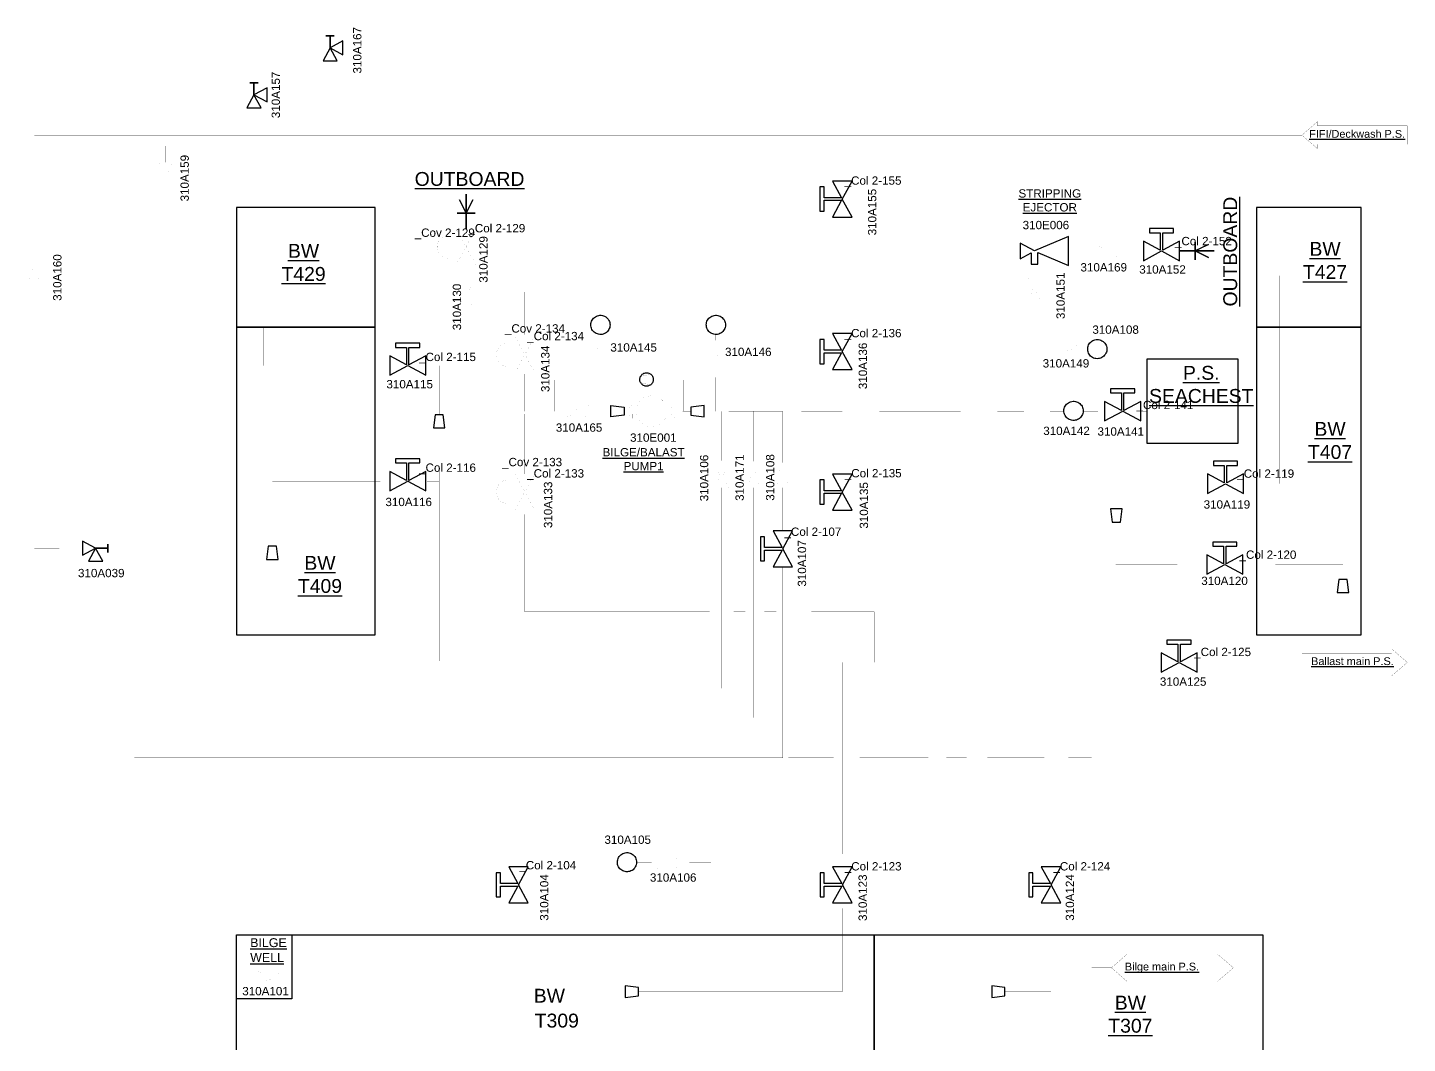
# Model space of a CAD drawing. Extents: x 129096 to 133654, y 117285 to 120851.
# Drawn here: x 131136 to 133624, y 118915 to 120747 of the extents above; entities that cross this region are included whole.
import ezdxf

# ---------------------------------------------------------------- set-up
doc = ezdxf.new("R2010")
doc.units = 0
doc.header["$MEASUREMENT"] = 0
for name, color, linetype in [('Ballast', 80, 'CONTINUOUS'), ('Bilge - Ballast', 233, 'CONTINUOUS'), ('FIFI-BAllast', 13, 'CONTINUOUS')]:
    doc.layers.add(name, color=color, linetype=linetype)
doc.layers.add('Bilge', color=50, linetype='CONTINUOUS', plot=False)
doc.layers.add('FIFI', color=10, linetype='CONTINUOUS', plot=False)
doc.styles.add('ARIAL', font='ARIAL.TTF', dxfattribs={"height": 12})

msp = doc.modelspace()

# ---------------------------------------------------------------- linework, layer by layer
at = {"layer": 'Ballast', "linetype": 'Continuous'}
for points in [[(131512.8, 120206.5), (131762.8, 120206.5), (131762.8, 120422.6), (131512.8, 120422.6)], [(133351.8, 120206.5), (133541.1, 120206.5), (133541.1, 120422.6), (133351.8, 120422.6)], [(131512.8, 119652.2), (131762.8, 119652.2), (131762.8, 120206.5), (131512.8, 120206.5)], [(133351.8, 119652.2), (133541.1, 119652.2), (133541.1, 120206.5), (133351.8, 120206.5)], [(133155.1, 120149.9), (133318.4, 120149.9), (133318.4, 119997.1), (133155.1, 119997.1)], [(131871.1, 120048.9), (131868.1, 120025.2), (131888.9, 120025.2), (131885.9, 120048.9)], [(133106.8, 119855.1), (133109.8, 119878.9), (133089, 119878.9), (133092, 119855.1)], [(131570.3, 119811.7), (131567.3, 119787.9), (131588.1, 119787.9), (131585.1, 119811.7)], [(133500.6, 119751.8), (133497.6, 119728), (133518.4, 119728), (133515.4, 119751.8)], [(131512.8, 119110.8), (132662.8, 119110.8), (132662.8, 118900.8), (131512.8, 118900.8)], [(132662.8, 119110.8), (133363.3, 119110.8), (133363.3, 118900.8), (132662.8, 118900.8)], [(132237.7, 119016), (132214, 119019), (132214, 118998.2), (132237.7, 119001.2)], [(132898.6, 119016), (132874.8, 119019), (132874.8, 118998.2), (132898.6, 119001.2)]]:
    msp.add_lwpolyline(points, close=True, dxfattribs=at)
for points, const_width in [([(132951.6, 120320.1), (132951.6, 120296.6), (132951.6, 120320.1)], 0.3), ([(132963.7, 120296.6), (132939.5, 120296.6), (132949, 120274.2), (132939.5, 120251.6), (132963.7, 120251.6), (132954.2, 120274.2), (132963.7, 120296.6)], 0.015), ([(132033, 120189.5), (132033, 120270), (132840.2, 120270), (132840.2, 118246.3), (132840.2, 120270), (132033, 120270), (132033, 120189.5)], 0.3), ([(132605.3, 120195.2), (132605.3, 120270), (132605.3, 120195.2)], 0.3), ([(132951.6, 120251.6), (132951.6, 119602.2), (132951.6, 120251.6)], 0.3), ([(131789.2, 120137.4), (131562.3, 120137.4), (131562.3, 120206.5), (131562.3, 120137.4), (131789.2, 120137.4)], 0.3), ([(133003.9, 120168.5), (132951.6, 120168.5), (133003.9, 120168.5)], 0.3), ([(133030.9, 120161.2), (133030.9, 120175.7), (133017.5, 120170), (133003.9, 120175.7), (133003.9, 120161.2), (133017.5, 120166.9), (133030.9, 120161.2)], 0.009), ([(133030.9, 120168.5), (133047.8, 120168.5), (133030.9, 120168.5)], 0.3), ([(131854.3, 120137.4), (131878.5, 120137.4), (131878.5, 120048.9), (131878.5, 120137.4), (131854.3, 120137.4)], 0.3), ([(132033, 120125.3), (132033, 120055.1), (132033, 120125.3)], 0.3), ([(132605.3, 120130.2), (132605.3, 120055.2), (132605.3, 120130.2)], 0.3), ([(132033, 120055.1), (132033, 119941.9), (132033, 120055.1)], 0.3), ([(132497.9, 120055.2), (132605.3, 120055.2), (132497.9, 120055.2)], 0.3), ([(132605.3, 119941.9), (132605.3, 120055.2), (132605.3, 119941.9)], 0.3), ([(132605.3, 120055.2), (132818.8, 120055.2), (132605.3, 120055.2)], 0.3), ([(132863, 120055.2), (132933, 120055.2), (132863, 120055.2)], 0.3), ([(132968.1, 120054.6), (133004.9, 120054.6), (132968.1, 120054.6)], 0.3), ([(133078.3, 120055.2), (133039.5, 120055.2), (133078.3, 120055.2)], 0.3), ([(133143.3, 120055.2), (133155.1, 120055.2), (133143.3, 120055.2)], 0.3), ([(131878.5, 120025.2), (131878.5, 119604.8), (131878.5, 120025.2)], 0.3), ([(131789.2, 119928.9), (131577.7, 119928.9), (131577.7, 119811.7), (131577.7, 119928.9), (131789.2, 119928.9)], 0.3), ([(131854.3, 119928.9), (131878.5, 119928.9), (131854.3, 119928.9)], 0.3), ([(133263.6, 119924.5), (133099.4, 119924.5), (133099.4, 119878.9), (133099.4, 119924.5), (133263.6, 119924.5)], 0.3), ([(132033, 119877.7), (132033, 119693.3), (132366, 119693.3), (132033, 119693.3), (132033, 119877.7)], 0.3), ([(132605.3, 119876.9), (132605.3, 119693.3), (132605.3, 119876.9)], 0.3), ([(133099.4, 119855.1), (133099.4, 119602.2), (133099.4, 119855.1)], 0.3), ([(133262.6, 119778.7), (133098.4, 119778.7), (133262.6, 119778.7)], 0.3), ([(133327.6, 119778.7), (133508, 119778.7), (133508, 119751.8), (133508, 119778.7), (133327.6, 119778.7)], 0.3), ([(132404.6, 119693.3), (132430.7, 119693.3), (132404.6, 119693.3)], 0.3), ([(132460.2, 119693.3), (132486.3, 119693.3), (132460.2, 119693.3)], 0.3), ([(132525.3, 119693.3), (132662.6, 119693.3), (132662.6, 119602.2), (132662.6, 119693.3), (132525.3, 119693.3)], 0.3), ([(131186.7, 119604.8), (132366, 119604.8), (131186.7, 119604.8)], 0.3), ([(132009.1, 117674.3), (132009.1, 117582.6), (132773.6, 117582.6), (132773.6, 119602.2), (132773.6, 117582.6), (132009.1, 117582.6), (132009.1, 117674.3)], 0.3), ([(132404.6, 119604.8), (132430.7, 119604.8), (132404.6, 119604.8)], 0.3), ([(132460.2, 119604.8), (132486.3, 119604.8), (132460.2, 119604.8)], 0.3), ([(132525.3, 119602.2), (132821.9, 119602.2), (132525.3, 119602.2)], 0.3), ([(132605.5, 119233.7), (132605.5, 119602.2), (132605.5, 119233.7)], 0.3), ([(132857.7, 119602.2), (133180, 119602.2), (132857.7, 119602.2)], 0.3), ([(132981.7, 119233.7), (132981.7, 119602.2), (132981.7, 119233.7)], 0.3), ([(133245, 119602.2), (133434, 119602.2), (133245, 119602.2)], 0.3), ([(132605.5, 119168.7), (132605.5, 119008.6), (132237.7, 119008.6), (132605.5, 119008.6), (132605.5, 119168.7)], 0.3), ([(132898.6, 119008.6), (132981.7, 119008.6), (132981.7, 119168.7), (132981.7, 119008.6), (132898.6, 119008.6)], 0.3)]:
    msp.add_lwpolyline(points, close=True, dxfattribs=dict(at, const_width=const_width))
at = {"layer": 'Ballast', "linetype": 'Continuous', "const_width": 0.3}
msp.add_lwpolyline([(133328.6, 119924.5), (133393.6, 119924.5), (133393.6, 120299.7), (133393.6, 119924.5), (133328.6, 119924.5)], dxfattribs=at)
at = {"layer": 'Ballast', "linetype": 'Continuous'}
for points in [[(132031.8, 120155.2, 0.06, 0.06, 0), (132000.5, 120155.2, 0.06, 0.06, 0), (132000.5, 120135.9, 0.06, 0.06, -0.884677), (132000.5, 120178.9, 0.06, 0.06, 0), (132000.5, 120159.7, 0.06, 0.06, 0), (132031.8, 120159.7, 0.06, 0.06, 0), (132015.6, 120189.5, 0, 0, 0), (132050.3, 120189.5, 0.06, 0.06, 0), (132033, 120157.4, 0.06, 0.06, 0), (132050.3, 120125.3, 0, 0, 0), (132015.6, 120125.3, 0.06, 0.06, 0)], [(132031.8, 119907.5, 0.06, 0.06, 0), (132000.5, 119907.5, 0.06, 0.06, 0), (132000.5, 119888.3, 0.06, 0.06, -0.884677), (132000.5, 119931.3, 0.06, 0.06, 0), (132000.5, 119912, 0.06, 0.06, 0), (132031.8, 119912, 0.06, 0.06, 0), (132015.6, 119941.9, 0, 0, 0), (132050.3, 119941.9, 0.06, 0.06, 0), (132033, 119909.8, 0.06, 0.06, 0), (132050.3, 119877.7, 0, 0, 0), (132015.6, 119877.7, 0.06, 0.06, 0)], [(133434, 119585.5, 0.3, 0.3, 0), (133434, 119618.8, 0.3, 0.3, 0), (133595.8, 119618.8, 0.3, 0.3, 0), (133595.8, 119626.6, 0.3, 0.3, 0), (133623.9, 119602.2, 0.3, 0.3, 0), (133595.8, 119577.8, 0.3, 0.3, 0), (133595.8, 119585.5, 0.3, 0.3, 0), (133434, 119585.5, 0.3, 0.3, 0), (133434, 119602.2, 0, 0, 0)]]:
    msp.add_lwpolyline(points, format="xyseb", close=True, dxfattribs=at)
at = {"layer": 'Ballast'}
for points in [[(132564.9, 120184.5), (132564.9, 120140.9), (132572.4, 120140.9), (132572.4, 120160.5), (132604.1, 120160.5), (132587.7, 120130.2), (132622.8, 120130.2), (132605.3, 120162.7), (132622.8, 120195.2), (132587.7, 120195.2), (132604.1, 120165), (132572.4, 120165), (132572.4, 120184.5), (132564.9, 120184.5)], [(131843.5, 120177.8), (131799.9, 120177.8), (131799.9, 120170.3), (131819.5, 120170.3), (131819.5, 120138.6), (131789.2, 120155), (131789.2, 120119.9), (131821.7, 120137.4), (131854.3, 120119.9), (131854.3, 120155), (131824, 120138.6), (131824, 120170.3), (131843.5, 120170.3), (131843.5, 120177.8)], [(133082, 120163.7), (133081.4, 120161.6), (133080.6, 120159.6), (133079.5, 120157.7), (133078.2, 120156), (133076.7, 120154.4), (133075, 120153), (133073.2, 120151.9), (133071.2, 120151), (133069.1, 120150.3), (133067, 120150), (133064.8, 120149.9), (133062.6, 120150), (133060.5, 120150.4), (133058.4, 120151.1), (133056.5, 120152.1), (133054.7, 120153.3), (133053, 120154.7), (133051.5, 120156.3), (133050.3, 120158.1), (133049.3, 120160), (133048.5, 120162), (133048, 120164.1), (133047.7, 120166.3), (133047.8, 120168.5), (133048.1, 120170.6), (133048.6, 120172.7), (133049.4, 120174.7), (133050.5, 120176.6), (133051.8, 120178.4), (133053.3, 120179.9), (133055, 120181.3), (133056.9, 120182.4), (133058.8, 120183.3), (133060.9, 120184), (133063.1, 120184.4), (133065.2, 120184.5), (133067.4, 120184.3), (133069.5, 120183.9), (133071.6, 120183.2), (133073.5, 120182.2), (133075.4, 120181), (133077, 120179.6), (133078.5, 120178), (133079.7, 120176.2), (133080.8, 120174.3), (133081.5, 120172.3), (133082.1, 120170.2), (133082.3, 120168), (133082.3, 120165.9)], [(133132.6, 120095.6), (133089, 120095.6), (133089, 120088.1), (133108.5, 120088.1), (133108.5, 120056.5), (133078.3, 120072.8), (133078.3, 120037.7), (133110.8, 120055.2), (133143.3, 120037.7), (133143.3, 120072.8), (133113.1, 120056.5), (133113.1, 120088.1), (133132.6, 120088.1), (133132.6, 120095.6)], [(133025.6, 120072.8), (133027.7, 120072.2), (133029.8, 120071.4), (133031.6, 120070.3), (133033.4, 120069), (133035, 120067.5), (133036.3, 120065.8), (133037.5, 120064), (133038.4, 120062), (133039, 120059.9), (133039.4, 120057.8), (133039.5, 120055.6), (133039.3, 120053.4), (133038.9, 120051.3), (133038.2, 120049.2), (133037.2, 120047.3), (133036.1, 120045.5), (133034.7, 120043.8), (133033, 120042.3), (133031.3, 120041.1), (133029.4, 120040.1), (133027.3, 120039.3), (133025.2, 120038.8), (133023.1, 120038.5), (133020.9, 120038.6), (133018.7, 120038.9), (133016.6, 120039.4), (133014.6, 120040.2), (133012.7, 120041.3), (133011, 120042.6), (133009.4, 120044.1), (133008.1, 120045.8), (133006.9, 120047.7), (133006, 120049.6), (133005.4, 120051.7), (133005, 120053.9), (133004.9, 120056), (133005, 120058.2), (133005.5, 120060.3), (133006.2, 120062.4), (133007.1, 120064.3), (133008.3, 120066.2), (133009.7, 120067.8), (133011.3, 120069.3), (133013.1, 120070.5), (133015, 120071.6), (133017, 120072.3), (133019.2, 120072.9), (133021.3, 120073.1), (133023.5, 120073.1)], [(131843.5, 119969.3), (131799.9, 119969.3), (131799.9, 119961.8), (131819.5, 119961.8), (131819.5, 119930.1), (131789.2, 119946.5), (131789.2, 119911.4), (131821.7, 119928.9), (131854.3, 119911.4), (131854.3, 119946.5), (131824, 119930.1), (131824, 119961.8), (131843.5, 119961.8), (131843.5, 119969.3)], [(133317.9, 119964.9), (133274.3, 119964.9), (133274.3, 119957.4), (133293.8, 119957.4), (133293.8, 119925.8), (133263.6, 119942.1), (133263.6, 119907), (133296.1, 119924.5), (133328.6, 119907), (133328.6, 119942.1), (133298.4, 119925.8), (133298.4, 119957.4), (133317.9, 119957.4), (133317.9, 119964.9)], [(132564.9, 119931.2), (132564.9, 119887.6), (132572.4, 119887.6), (132572.4, 119907.1), (132604.1, 119907.1), (132587.7, 119876.9), (132622.8, 119876.9), (132605.3, 119909.4), (132622.8, 119941.9), (132587.7, 119941.9), (132604.1, 119911.7), (132572.4, 119911.7), (132572.4, 119931.2), (132564.9, 119931.2)], [(133316.9, 119819.1), (133273.3, 119819.1), (133273.3, 119811.6), (133292.8, 119811.6), (133292.8, 119780), (133262.6, 119796.3), (133262.6, 119761.2), (133295.1, 119778.7), (133327.6, 119761.2), (133327.6, 119796.3), (133297.4, 119780), (133297.4, 119811.6), (133316.9, 119811.6), (133316.9, 119819.1)], [(133234.3, 119642.5), (133190.7, 119642.5), (133190.7, 119635.1), (133210.2, 119635.1), (133210.2, 119603.4), (133180, 119619.7), (133180, 119584.6), (133212.5, 119602.2), (133245, 119584.6), (133245, 119619.7), (133214.8, 119603.4), (133214.8, 119635.1), (133234.3, 119635.1), (133234.3, 119642.5)], [(132565.1, 119223), (132565.1, 119179.4), (132572.6, 119179.4), (132572.6, 119198.9), (132604.3, 119198.9), (132587.9, 119168.7), (132623, 119168.7), (132605.5, 119201.2), (132623, 119233.7), (132587.9, 119233.7), (132604.3, 119203.5), (132572.6, 119203.5), (132572.6, 119223), (132565.1, 119223)], [(132941.3, 119223), (132941.3, 119179.4), (132948.8, 119179.4), (132948.8, 119198.9), (132980.5, 119198.9), (132964.1, 119168.7), (132999.2, 119168.7), (132981.7, 119201.2), (132999.2, 119233.7), (132964.1, 119233.7), (132980.5, 119203.5), (132948.8, 119203.5), (132948.8, 119223), (132941.3, 119223)]]:
    msp.add_lwpolyline(points, close=True, dxfattribs=at)
at = {"layer": 'Bilge', "linetype": 'Continuous'}
for points, const_width in [([(132387.6, 119962.1), (132387.6, 120055.2), (132387.6, 119962.1)], 0.3), ([(132444.7, 119962.1), (132444.7, 120055.2), (132444.7, 119962.1)], 0.3), ([(132497.9, 119962.1), (132497.9, 120055.2), (132497.9, 119962.1)], 0.3), ([(132399.7, 119962.1), (132375.4, 119962.1), (132385, 119939.8), (132375.4, 119917.1), (132399.7, 119917.1), (132390.2, 119939.8), (132399.7, 119962.1)], 0.015), ([(132456.8, 119962.1), (132432.6, 119962.1), (132442.1, 119939.8), (132432.6, 119917.1), (132456.8, 119917.1), (132447.3, 119939.8), (132456.8, 119962.1)], 0.015), ([(132510.1, 119962.1), (132485.8, 119962.1), (132495.3, 119939.8), (132485.8, 119917.1), (132510.1, 119917.1), (132500.6, 119939.8), (132510.1, 119962.1)], 0.015), ([(131186.7, 119555.3), (132387.6, 119555.3), (132387.6, 119917.1), (132387.6, 119555.3), (131186.7, 119555.3)], 0.3), ([(132497.9, 119839.4), (132497.9, 119917.1), (132497.9, 119839.4)], 0.3), ([(131184.9, 119430), (132497.9, 119430), (132497.9, 119774.4), (132497.9, 119430), (131184.9, 119430)], 0.3), ([(132497.9, 119430), (132589.7, 119430), (132497.9, 119430)], 0.3), ([(132621.4, 119430), (132760.6, 119430), (132621.4, 119430)], 0.3), ([(132788.2, 119430), (132829.3, 119430), (132788.2, 119430)], 0.3), ([(132853.8, 119430), (132969.4, 119430), (132853.8, 119430)], 0.3), ([(133000.6, 119430.2), (133054.9, 119430.2), (133054.9, 119051.5), (133090.5, 119051.5), (133054.9, 119051.5), (133054.9, 119430.2), (133000.6, 119430.2)], 0.3), ([(132270.9, 119253.4), (132270.9, 119229.2), (132293.2, 119238.7), (132315.9, 119229.2), (132315.9, 119253.4), (132293.2, 119244), (132270.9, 119253.4)], 0.015), ([(133118.7, 119068.1), (133118.7, 119075.9), (133090.5, 119051.5), (133118.7, 119027.1), (133118.7, 119034.8), (133282.1, 119034.8), (133282.1, 119027.1), (133310.3, 119051.5), (133282.1, 119075.9), (133282.1, 119068.1), (133118.7, 119068.1)], 0.3), ([(131551.5, 119045.3), (131551.5, 119021.1), (131573.8, 119030.6), (131596.4, 119021.1), (131596.4, 119045.3), (131573.8, 119035.8), (131551.5, 119045.3)], 0.015)]:
    msp.add_lwpolyline(points, close=True, dxfattribs=dict(at, const_width=const_width))
at = {"layer": 'Bilge', "linetype": 'Continuous', "const_width": 0.3}
for points in [[(131184.9, 119502.6), (132444.7, 119502.6), (132444.7, 119917.1), (132444.7, 119502.6), (131184.9, 119502.6)], [(132021.6, 119233.7), (132021.6, 119430), (132021.6, 119233.7)], [(132315.9, 119241.3), (132368.6, 119241.3), (132368.6, 119430), (132368.6, 119241.3), (132315.9, 119241.3)], [(132270.9, 119241.3), (132234.3, 119241.3), (132270.9, 119241.3)], [(131596.4, 119033.2), (132021.6, 119033.2), (132021.6, 119168.7), (132021.6, 119033.2), (131596.4, 119033.2)]]:
    msp.add_lwpolyline(points, dxfattribs=at)
at = {"layer": 'Bilge'}
for points in [[(132457.6, 119828.7), (132457.6, 119785.1), (132465.1, 119785.1), (132465.1, 119804.6), (132496.7, 119804.6), (132480.4, 119774.4), (132515.5, 119774.4), (132497.9, 119806.9), (132515.5, 119839.4), (132480.4, 119839.4), (132496.7, 119809.2), (132465.1, 119809.2), (132465.1, 119828.7), (132457.6, 119828.7)], [(132220.5, 119258.9), (132222.6, 119258.3), (132224.6, 119257.5), (132226.5, 119256.4), (132228.2, 119255.1), (132229.8, 119253.6), (132231.1, 119251.9), (132232.3, 119250.1), (132233.2, 119248.1), (132233.8, 119246), (132234.2, 119243.9), (132234.3, 119241.7), (132234.2, 119239.5), (132233.7, 119237.4), (132233, 119235.3), (132232.1, 119233.4), (132230.9, 119231.6), (132229.5, 119229.9), (132227.9, 119228.4), (132226.1, 119227.2), (132224.2, 119226.2), (132222.2, 119225.4), (132220, 119224.9), (132217.9, 119224.6), (132215.7, 119224.6), (132213.6, 119224.9), (132211.5, 119225.5), (132209.4, 119226.3), (132207.6, 119227.4), (132205.8, 119228.7), (132204.2, 119230.2), (132202.9, 119231.9), (132201.7, 119233.8), (132200.8, 119235.7), (132200.2, 119237.8), (132199.8, 119240), (132199.7, 119242.1), (132199.9, 119244.3), (132200.3, 119246.4), (132201, 119248.5), (132202, 119250.4), (132203.1, 119252.3), (132204.5, 119253.9), (132206.2, 119255.4), (132207.9, 119256.6), (132209.8, 119257.7), (132211.9, 119258.4), (132214, 119258.9), (132216.1, 119259.2), (132218.3, 119259.2)], [(131981.2, 119223), (131981.2, 119179.4), (131988.7, 119179.4), (131988.7, 119198.9), (132020.4, 119198.9), (132004, 119168.7), (132039.1, 119168.7), (132021.6, 119201.2), (132039.1, 119233.7), (132004, 119233.7), (132020.4, 119203.5), (131988.7, 119203.5), (131988.7, 119223), (131981.2, 119223)]]:
    msp.add_lwpolyline(points, close=True, dxfattribs=at)
at = {"layer": 'Bilge', "linetype": 'Continuous'}
msp.add_lwpolyline([(131512.8, 119110.8), (131612.8, 119110.8), (131612.8, 118995.7), (131512.8, 118995.7)], close=True, dxfattribs=at)
at = {"layer": 'Bilge - Ballast'}
for points in [[(131926.9, 120446.7), (131926.9, 120412.3), (131928.1, 120414.7), (131934.1, 120426.7), (131938.9, 120436.3), (131926.9, 120412.3), (131914.9, 120436.3), (131926.9, 120412.3), (131926.9, 120446.7)], [(132172.7, 120227.8), (132174.7, 120227.3), (132176.8, 120226.5), (132178.7, 120225.4), (132180.4, 120224.1), (132182, 120222.6), (132183.3, 120220.9), (132184.5, 120219), (132185.4, 120217.1), (132186, 120215), (132186.4, 120212.8), (132186.5, 120210.7), (132186.3, 120208.5), (132185.9, 120206.4), (132185.2, 120204.3), (132184.3, 120202.4), (132183.1, 120200.5), (132181.7, 120198.9), (132180.1, 120197.4), (132178.3, 120196.2), (132176.4, 120195.1), (132174.3, 120194.4), (132172.2, 120193.8), (132170.1, 120193.6), (132167.9, 120193.6), (132165.7, 120193.9), (132163.6, 120194.5), (132161.6, 120195.3), (132159.7, 120196.4), (132158, 120197.7), (132156.4, 120199.2), (132155.1, 120200.9), (132153.9, 120202.7), (132153, 120204.7), (132152.4, 120206.8), (132152, 120208.9), (132151.9, 120211.1), (132152.1, 120213.3), (132152.5, 120215.4), (132153.2, 120217.5), (132154.1, 120219.4), (132155.3, 120221.2), (132156.7, 120222.9), (132158.3, 120224.4), (132160.1, 120225.6), (132162, 120226.6), (132164.1, 120227.4), (132166.2, 120227.9), (132168.3, 120228.2), (132170.5, 120228.1)], [(132380.8, 120227.8), (132382.9, 120227.3), (132384.9, 120226.5), (132386.8, 120225.4), (132388.5, 120224.1), (132390.1, 120222.6), (132391.5, 120220.9), (132392.6, 120219), (132393.5, 120217.1), (132394.2, 120215), (132394.5, 120212.8), (132394.7, 120210.7), (132394.5, 120208.5), (132394.1, 120206.4), (132393.4, 120204.3), (132392.4, 120202.4), (132391.2, 120200.5), (132389.8, 120198.9), (132388.2, 120197.4), (132386.4, 120196.2), (132384.5, 120195.1), (132382.5, 120194.4), (132380.4, 120193.8), (132378.2, 120193.6), (132376, 120193.6), (132373.9, 120193.9), (132371.8, 120194.5), (132369.8, 120195.3), (132367.9, 120196.4), (132366.1, 120197.7), (132364.6, 120199.2), (132363.2, 120200.9), (132362.1, 120202.7), (132361.2, 120204.7), (132360.5, 120206.8), (132360.2, 120208.9), (132360, 120211.1), (132360.2, 120213.3), (132360.6, 120215.4), (132361.3, 120217.5), (132362.3, 120219.4), (132363.5, 120221.2), (132364.9, 120222.9), (132366.5, 120224.4), (132368.3, 120225.6), (132370.2, 120226.6), (132372.2, 120227.4), (132374.3, 120227.9), (132376.5, 120228.2), (132378.7, 120228.1)], [(132254.7, 120124.3), (132256.2, 120123.9), (132257.6, 120123.4), (132258.9, 120122.6), (132260.2, 120121.7), (132261.3, 120120.6), (132262.2, 120119.5), (132263, 120118.2), (132263.6, 120116.8), (132264.1, 120115.3), (132264.4, 120113.8), (132264.4, 120112.3), (132264.3, 120110.8), (132264, 120109.3), (132263.5, 120107.9), (132262.9, 120106.5), (132262, 120105.2), (132261, 120104.1), (132259.9, 120103), (132258.7, 120102.2), (132257.3, 120101.4), (132255.9, 120100.9), (132254.4, 120100.5), (132252.9, 120100.4), (132251.4, 120100.4), (132249.9, 120100.6), (132248.4, 120101), (132247, 120101.6), (132245.7, 120102.3), (132244.5, 120103.2), (132243.4, 120104.3), (132242.4, 120105.5), (132241.6, 120106.8), (132241, 120108.1), (132240.5, 120109.6), (132240.3, 120111.1), (132240.2, 120112.6), (132240.3, 120114.1), (132240.6, 120115.6), (132241.1, 120117.1), (132241.8, 120118.4), (132242.6, 120119.7), (132243.6, 120120.9), (132244.7, 120121.9), (132246, 120122.8), (132247.3, 120123.5), (132248.7, 120124), (132250.2, 120124.4), (132251.7, 120124.6), (132253.2, 120124.5)]]:
    msp.add_lwpolyline(points, close=True, dxfattribs=at)
for points in [[(131910.6, 120412.3), (131943.1, 120412.3), (131910.6, 120412.3)], [(131926.9, 120384), (131926.9, 120412.3), (131926.9, 120384)]]:
    msp.add_lwpolyline(points, dxfattribs=at)
at = {"layer": 'Bilge - Ballast', "linetype": 'Continuous'}
for points in [[(131925.6, 120349.6, 0.06, 0.06, 0), (131894.4, 120349.6, 0.06, 0.06, 0), (131894.4, 120330.4, 0.06, 0.06, -0.884677), (131894.4, 120373.4, 0.06, 0.06, 0), (131894.4, 120354.1, 0.06, 0.06, 0), (131925.6, 120354.1, 0.06, 0.06, 0), (131909.5, 120384, 0, 0, 0), (131944.2, 120384, 0.06, 0.06, 0), (131926.9, 120351.9, 0.06, 0.06, 0), (131944.2, 120319.8, 0, 0, 0), (131909.5, 120319.8, 0.06, 0.06, 0)], [(132310.9, 120050.5, 0.0405, 0.0405, 0), (132304.8, 120050.5, 0.0405, 0.0405, 0), (132304.8, 120042.6, 0.0405, 0.0405, 0), (132295.2, 120050.5, 0.0405, 0.0405, 0), (132288.5, 120050.5, 0.0405, 0.0405, -0.413831), (132256.4, 120027.8, 0.0405, 0.0405, 0), (132256.4, 120027.8, 0.0405, 0.0405, -0.315826), (132233.8, 120050.4, 0.0405, 0.0405, 0), (132227.6, 120050.4, 0.0405, 0.0405, 0), (132227.6, 120042.5, 0.0405, 0.0405, 0), (132218, 120050.4, 0.0405, 0.0405, 0), (132211.7, 120050.4, 0.0405, 0.0405, 0), (132211.7, 120059.9, 0.0405, 0.0405, 0), (132217.9, 120059.9, 0.0405, 0.0405, 0), (132227.5, 120067.9, 0.0405, 0.0405, 0), (132227.5, 120059.9, 0.0405, 0.0405, 0), (132233.8, 120059.9, 0.0405, 0.0405, -0.841554), (132288.5, 120060, 0.0405, 0.0405, 0), (132295.1, 120060, 0.0405, 0.0405, 0), (132304.7, 120068, 0.0405, 0.0405, 0), (132304.7, 120060, 0.0405, 0.0405, 0), (132310.9, 120060, 0.027, 0.027, 0)]]:
    msp.add_lwpolyline(points, format="xyseb", close=True, dxfattribs=at)
for points, const_width in [([(131926.9, 120319.8), (131926.9, 120287.1), (131926.9, 120319.8)], 0.3), ([(131939, 120287.1), (131914.7, 120287.1), (131924.2, 120264.8), (131914.7, 120242.1), (131939, 120242.1), (131929.5, 120264.8), (131939, 120287.1)], 0.015), ([(132105.6, 120055.1), (131926.9, 120055.1), (131926.9, 120242.1), (131926.9, 120055.1), (132105.6, 120055.1)], 0.3), ([(132167.9, 120176.8), (132167.9, 120193.6), (132167.9, 120176.8)], 0.3), ([(132376, 120176.8), (132376, 120193.6), (132376, 120176.8)], 0.3), ([(132175.2, 120176.8), (132160.6, 120176.8), (132166.3, 120163.4), (132160.6, 120149.8), (132175.2, 120149.8), (132169.5, 120163.4), (132175.2, 120176.8)], 0.009), ([(132383.3, 120176.8), (132368.8, 120176.8), (132374.5, 120163.4), (132368.8, 120149.8), (132383.3, 120149.8), (132377.6, 120163.4), (132383.3, 120176.8)], 0.009), ([(132167.9, 120149.8), (132167.9, 120055.1), (132167.9, 120149.8)], 0.3), ([(132376, 120149.8), (132376, 120055.1), (132376, 120149.8)], 0.3), ([(132302.1, 120104.2), (132302.1, 120118.7), (132288.7, 120113), (132275.1, 120118.7), (132275.1, 120104.2), (132288.7, 120109.9), (132302.1, 120104.2)], 0.009), ([(132159.6, 120111.5), (132087.1, 120111.5), (132087.1, 120055.1), (132087.1, 120111.5), (132159.6, 120111.5)], 0.3), ([(132240.3, 120111.5), (132174.5, 120111.5), (132240.3, 120111.5)], 0.3), ([(132275.1, 120111.5), (132264.5, 120111.5), (132275.1, 120111.5)], 0.3), ([(132302.1, 120111.5), (132319.5, 120111.5), (132319.5, 120055.2), (132319.5, 120111.5), (132302.1, 120111.5)], 0.3), ([(132105.6, 120067.3), (132105.6, 120043), (132127.9, 120052.5), (132150.6, 120043), (132150.6, 120067.3), (132127.9, 120057.8), (132105.6, 120067.3)], 0.015), ([(132187.9, 120055.1), (132150.6, 120055.1), (132187.9, 120055.1)], 0.3), ([(132310.9, 120055.2), (132332.3, 120055.2), (132310.9, 120055.2)], 0.3)]:
    msp.add_lwpolyline(points, close=True, dxfattribs=dict(at, const_width=const_width))
for points, const_width in [([(132260.2, 120121.6), (132241.6, 120118)], 0.21), ([(132259.6, 120102.8), (132241.9, 120106.3)], 0.21), ([(132356, 120055.2), (132497.9, 120055.2), (132356, 120055.2)], 0.3)]:
    msp.add_lwpolyline(points, dxfattribs=dict(at, const_width=const_width))
for points in [[(132211.7, 120047.8), (132187.9, 120044.8), (132187.9, 120065.5), (132211.7, 120062.5)], [(132332.3, 120047.9), (132356, 120044.9), (132356, 120065.6), (132332.3, 120062.6)]]:
    msp.add_lwpolyline(points, close=True, dxfattribs=at)
at = {"layer": 'FIFI'}
for points in [[(131681.6, 120710.6), (131669, 120687.2), (131694.2, 120687.2), (131681.6, 120710.6), (131705, 120698), (131705, 120723.2), (131681.6, 120710.6), (131681.6, 120732.3), (131689.2, 120732.3), (131674, 120732.3), (131681.6, 120732.3), (131681.6, 120710.6)], [(131544.5, 120625.5), (131531.9, 120602), (131557.2, 120602), (131544.5, 120625.5), (131568, 120612.8), (131568, 120638.1), (131544.5, 120625.5), (131544.5, 120647.1), (131552.2, 120647.1), (131537, 120647.1), (131544.5, 120647.1), (131544.5, 120625.5)], [(132564.9, 120459.6), (132564.9, 120416), (132572.4, 120416), (132572.4, 120435.5), (132604.1, 120435.5), (132587.7, 120405.3), (132622.8, 120405.3), (132605.3, 120437.8), (132622.8, 120470.3), (132587.7, 120470.3), (132604.1, 120440.1), (132572.4, 120440.1), (132572.4, 120459.6), (132564.9, 120459.6)], [(131259, 119808.2), (131235.6, 119820.8), (131235.6, 119795.5), (131259, 119808.2), (131246.4, 119784.7), (131271.7, 119784.7), (131259, 119808.2), (131280.7, 119808.2), (131280.7, 119800.5), (131280.7, 119815.7), (131280.7, 119808.2), (131259, 119808.2)]]:
    msp.add_lwpolyline(points, close=True, dxfattribs=at)
at = {"layer": 'FIFI', "linetype": 'Continuous'}
for points, const_width in [([(131681.6, 120687.2), (131681.6, 120553), (131681.6, 120687.2)], 0.3), ([(131544.5, 120602), (131544.5, 120553), (131544.5, 120602)], 0.3), ([(131148.5, 120330.5), (131148.5, 120553), (133434, 120553), (131148.5, 120553), (131148.5, 120330.5)], 0.3), ([(131385, 120553), (131385, 120504), (131385, 120553)], 0.3), ([(132605.3, 120470.3), (132605.3, 120553), (132605.3, 120470.3)], 0.3), ([(131397.1, 120504), (131372.9, 120504), (131382.4, 120481.7), (131372.9, 120459.1), (131397.1, 120459.1), (131387.7, 120481.7), (131397.1, 120504)], 0.015), ([(132925.9, 120344.1), (132605.3, 120344.1), (132605.3, 120405.3), (132605.3, 120344.1), (132925.9, 120344.1)], 0.3), ([(131160.6, 120330.5), (131136.3, 120330.5), (131145.9, 120308.2), (131136.3, 120285.5), (131160.6, 120285.5), (131151.1, 120308.2), (131160.6, 120330.5)], 0.015), ([(131148.5, 120285.5), (131148.5, 117871.4), (131332.2, 117871.4), (131148.5, 117871.4), (131148.5, 120285.5)], 0.3)]:
    msp.add_lwpolyline(points, close=True, dxfattribs=dict(at, const_width=const_width))
msp.add_lwpolyline([(133623.9, 120569.7, 0.3, 0.3, 0), (133623.9, 120536.4, 0.3, 0.3, 0), (133462.1, 120536.4, 0.3, 0.3, 0), (133462.1, 120528.6, 0.3, 0.3, 0), (133434, 120553, 0.3, 0.3, 0), (133462.1, 120577.4, 0.3, 0.3, 0), (133462.1, 120569.7, 0.3, 0.3, 0), (133623.9, 120569.7, 0.3, 0.3, 0), (133623.9, 120553, 0, 0, 0)], format="xyseb", close=True, dxfattribs=at)
at = {"layer": 'FIFI', "linetype": 'Continuous', "const_width": 0.3}
msp.add_lwpolyline([(131235.6, 119808.2), (131148.5, 119808.2), (131235.6, 119808.2)], dxfattribs=at)
at = {"layer": 'FIFI-BAllast', "linetype": 'Continuous'}
msp.add_lwpolyline([(132925.9, 120358), (132925.9, 120330.2), (132945.6, 120340.9), (132945.6, 120320.1), (132957.6, 120320.1), (132957.6, 120341.6), (133013.3, 120318.2), (133013.3, 120370), (132951.6, 120344.1)], close=True, dxfattribs=at)
at = {"layer": 'FIFI-BAllast'}
for points in [[(133202.6, 120384.5), (133159, 120384.5), (133159, 120377), (133178.5, 120377), (133178.5, 120345.3), (133148.3, 120361.6), (133148.3, 120326.5), (133180.8, 120344.1), (133213.3, 120326.5), (133213.3, 120361.6), (133183.1, 120345.3), (133183.1, 120377), (133202.6, 120377), (133202.6, 120384.5)], [(133276, 120344.1), (133241.6, 120344.1), (133244, 120345.3), (133256, 120351.3), (133265.6, 120356.1), (133241.6, 120344.1), (133265.6, 120332.1), (133241.6, 120344.1), (133276, 120344.1)]]:
    msp.add_lwpolyline(points, close=True, dxfattribs=at)
at = {"layer": 'FIFI-BAllast', "linetype": 'Continuous'}
for points, const_width in [([(133059, 120344.1), (133013.3, 120344.1), (133059, 120344.1)], 0.3), ([(133059, 120356.2), (133059, 120332), (133081.3, 120341.5), (133104, 120332), (133104, 120356.2), (133081.3, 120346.7), (133059, 120356.2)], 0.015), ([(133104, 120344.1), (133148.3, 120344.1), (133104, 120344.1)], 0.3)]:
    msp.add_lwpolyline(points, close=True, dxfattribs=dict(at, const_width=const_width))
at = {"layer": 'FIFI-BAllast'}
for points in [[(133213.3, 120344.1), (133241.6, 120344.1), (133213.3, 120344.1)], [(133241.6, 120327.9), (133241.6, 120360.3), (133241.6, 120327.9)]]:
    msp.add_lwpolyline(points, dxfattribs=at)

# ---------------------------------------------------------------- texts
at = {"layer": 'Ballast', "linetype": 'Continuous', "style": 'ARIAL'}
for s, height, p in [('_Cov 2-134', 15, (131997, 120197)), ('_Col 2-134', 15, (132037.2, 120183.2)), ('_Col 2-136', 15, (132609.5, 120188.5)), ('_Col 2-115', 15, (131842.2, 120145.6)), ('_Col 2-141', 15, (133135.8, 120059)), ('_Cov 2-133', 15, (131991.8, 119956)), ('_Col 2-116', 15, (131842.2, 119945.9)), ('_Col 2-133', 15, (132037.2, 119935.6)), ('_Col 2-135', 15, (132609.8, 119935.9)), ('_Col 2-119', 15, (133317.5, 119935.2)), ('_Col 2-120', 15, (133321.5, 119789)), ('_Col 2-125', 15, (133239.8, 119613.6)), ('_Col 2-123', 15, (132609.7, 119227)), ('_Col 2-124', 15, (132985.9, 119227)), ('BW', 25, (132049, 118988.6)), ('T309', 25, (132050.7, 118943.8))]:
    msp.add_text(s, height=height, dxfattribs=at).set_placement(p)
for s, insert, char_height, width, attachment_point in [('{\\LBW\\PT429}', (131633.9, 120356.9), 25, 129.237, 2), ('{\\LBW\\PT427}', (133475.7, 120360.4), 25, 129.237, 2), ('310A108', (133056.1, 120209.8), 15, 88.338, 1), ('310A149', (132966.6, 120149), 15, 88.338, 1), ('{\\LP.S.\\PSEACHEST}', (133252.5, 120136.9), 25, 129.237, 2), ('310A115', (131783.3, 120111.4), 15, 88.338, 1), ('310A142', (132967.6, 120027.3), 15, 88.338, 1), ('310A141', (133065.4, 120026.1), 15, 88.338, 1), ('{\\LBW\\PT407}', (133484.7, 120035.8), 25, 129.237, 2), ('310A116', (131781.5, 119899.1), 15, 88.338, 1), ('310A119', (133256.8, 119894.5), 15, 88.338, 1), ('{\\LBW\\PT409}', (131663.5, 119794.2), 25, 129.237, 2), ('310A120', (133252.5, 119756.8), 15, 88.338, 1), ('{\\LBallast main P.S.}', (133525.1, 119611.4), 14, 191.275, 2), ('310A125', (133177.9, 119575.1), 15, 88.338, 1), ('{\\LBW\\PT307}', (133124.7, 119001.2), 25, 129.237, 2)]:
    msp.add_mtext(s, dxfattribs=dict(at, insert=insert, char_height=char_height, width=width, attachment_point=attachment_point))
at = {"layer": 'Ballast', "linetype": 'Continuous', "char_height": 15, "width": 88.338, "attachment_point": 1, "rotation": 90, "style": 'ARIAL'}
for s, insert in [('310A151', (132991.3, 120221.3)), ('310A134', (132062.3, 120089.7)), ('310A136', (132634.8, 120094.9)), ('310A133', (132067.2, 119844.4)), ('310A135', (132636.7, 119843.4)), ('310A123', (132634.5, 119135.9)), ('310A124', (133008.1, 119136.4))]:
    msp.add_mtext(s, dxfattribs=dict(at, insert=insert))
at = {"layer": 'Bilge', "linetype": 'Continuous', "style": 'ARIAL'}
for s, p in [('_Col 2-107', (132501, 119830.4)), ('_Col 2-104', (132023, 119229))]:
    msp.add_text(s, height=15, dxfattribs=at).set_placement(p)
at = {"layer": 'Bilge', "linetype": 'Continuous', "char_height": 15, "width": 88.338, "attachment_point": 1, "rotation": 90, "style": 'ARIAL'}
for s, insert in [('310A106', (132348.6, 119892.8)), ('310A171', (132412.6, 119893.4)), ('310A108', (132467.7, 119893.8)), ('310A107', (132525, 119738.8)), ('310A104', (132060.3, 119136.4))]:
    msp.add_mtext(s, dxfattribs=dict(at, insert=insert))
at = {"layer": 'Bilge', "linetype": 'Continuous', "style": 'ARIAL'}
for s, insert, char_height, width, attachment_point in [('310A105', (132176.4, 119290), 15, 88.338, 1), ('310A106', (132258.4, 119221.8), 15, 88.338, 1), ('{\\LBILGE\\PWELL}', (131537.7, 119104.8), 16, 172.638, 1), ('{\\LBilge main P.S.}', (133181.7, 119060.7), 14, 191.275, 2), ('310A101', (131523.4, 119016.9), 15, 88.338, 1)]:
    msp.add_mtext(s, dxfattribs=dict(at, insert=insert, char_height=char_height, width=width, attachment_point=attachment_point))
at = {"layer": 'Bilge - Ballast', "linetype": 'Continuous', "style": 'ARIAL'}
for s, p in [('_Col 2-129', (131931.1, 120377.7)), ('_Cov 2-129', (131834.3, 120369.6))]:
    msp.add_text(s, height=15, dxfattribs=at).set_placement(p)
for s, insert, char_height, width, attachment_point in [('{\\LOUTBOARD}', (131933.2, 120486.5), 25, 129.237, 2), ('310A145', (132187.1, 120177.7), 15, 88.338, 1), ('310A146', (132393.8, 120169.7), 15, 88.338, 1), ('310A165', (132088.7, 120033.2), 15, 88.338, 1), ('310E001', (132222.6, 120015.1), 15, 88.338, 1), ('{\\LBILGE/BALAST PUMP1}', (132247, 119988.7), 15, 129.237, 2)]:
    msp.add_mtext(s, dxfattribs=dict(at, insert=insert, char_height=char_height, width=width, attachment_point=attachment_point))
at = {"layer": 'Bilge - Ballast', "linetype": 'Continuous', "char_height": 15, "width": 88.338, "attachment_point": 1, "rotation": 90, "style": 'ARIAL'}
for s, insert in [('310A129', (131950.7, 120287)), ('310A130', (131902.9, 120201.2))]:
    msp.add_mtext(s, dxfattribs=dict(at, insert=insert))
at = {"layer": 'FIFI', "linetype": 'Continuous', "style": 'ARIAL'}
msp.add_text('_Col 2-155', height=15, dxfattribs=at).set_placement((132609.5, 120463.6))
at = {"layer": 'FIFI', "linetype": 'Continuous', "char_height": 15, "width": 88.338, "attachment_point": 1, "rotation": 90, "style": 'ARIAL'}
for s, insert in [('310A167', (131723.2, 120664.1)), ('310A157', (131576.3, 120583.6)), ('310A159', (131412, 120433.5)), ('310A155', (132651.6, 120372.3)), ('310A160', (131182.4, 120254.3))]:
    msp.add_mtext(s, dxfattribs=dict(at, insert=insert))
at = {"layer": 'FIFI', "linetype": 'Continuous', "style": 'ARIAL'}
for s, insert, char_height, width, attachment_point in [('{\\LFIFI/Deckwash P.S.}', (133533.6, 120562.3), 14, 191.275, 2), ('310A039', (131227.2, 119770.8), 15, 88.338, 1)]:
    msp.add_mtext(s, dxfattribs=dict(at, insert=insert, char_height=char_height, width=width, attachment_point=attachment_point))
at = {"layer": 'FIFI-BAllast', "linetype": 'Continuous', "style": 'ARIAL'}
msp.add_text('_Col 2-152', height=15, dxfattribs=at).set_placement((133205.1, 120354.5))
at = {"layer": 'FIFI-BAllast', "linetype": 'Continuous', "char_height": 15, "style": 'ARIAL'}
for s, insert, width, attachment_point in [('{\\LSTRIPPING EJECTOR}', (132979.4, 120455.4), 129.237, 2), ('310E006', (132930.4, 120398.4), 88.338, 1), ('310A169', (133034.7, 120322.2), 88.338, 1), ('310A152', (133140.7, 120318.3), 88.338, 1)]:
    msp.add_mtext(s, dxfattribs=dict(at, insert=insert, width=width, attachment_point=attachment_point))
at = {"layer": 'FIFI-BAllast', "linetype": 'Continuous', "insert": (133292.2, 120343), "char_height": 25, "width": 129.237, "attachment_point": 2, "rotation": 90, "style": 'ARIAL'}
msp.add_mtext('{\\LOUTBOARD}', dxfattribs=at)

doc.saveas('drawing.dxf')
